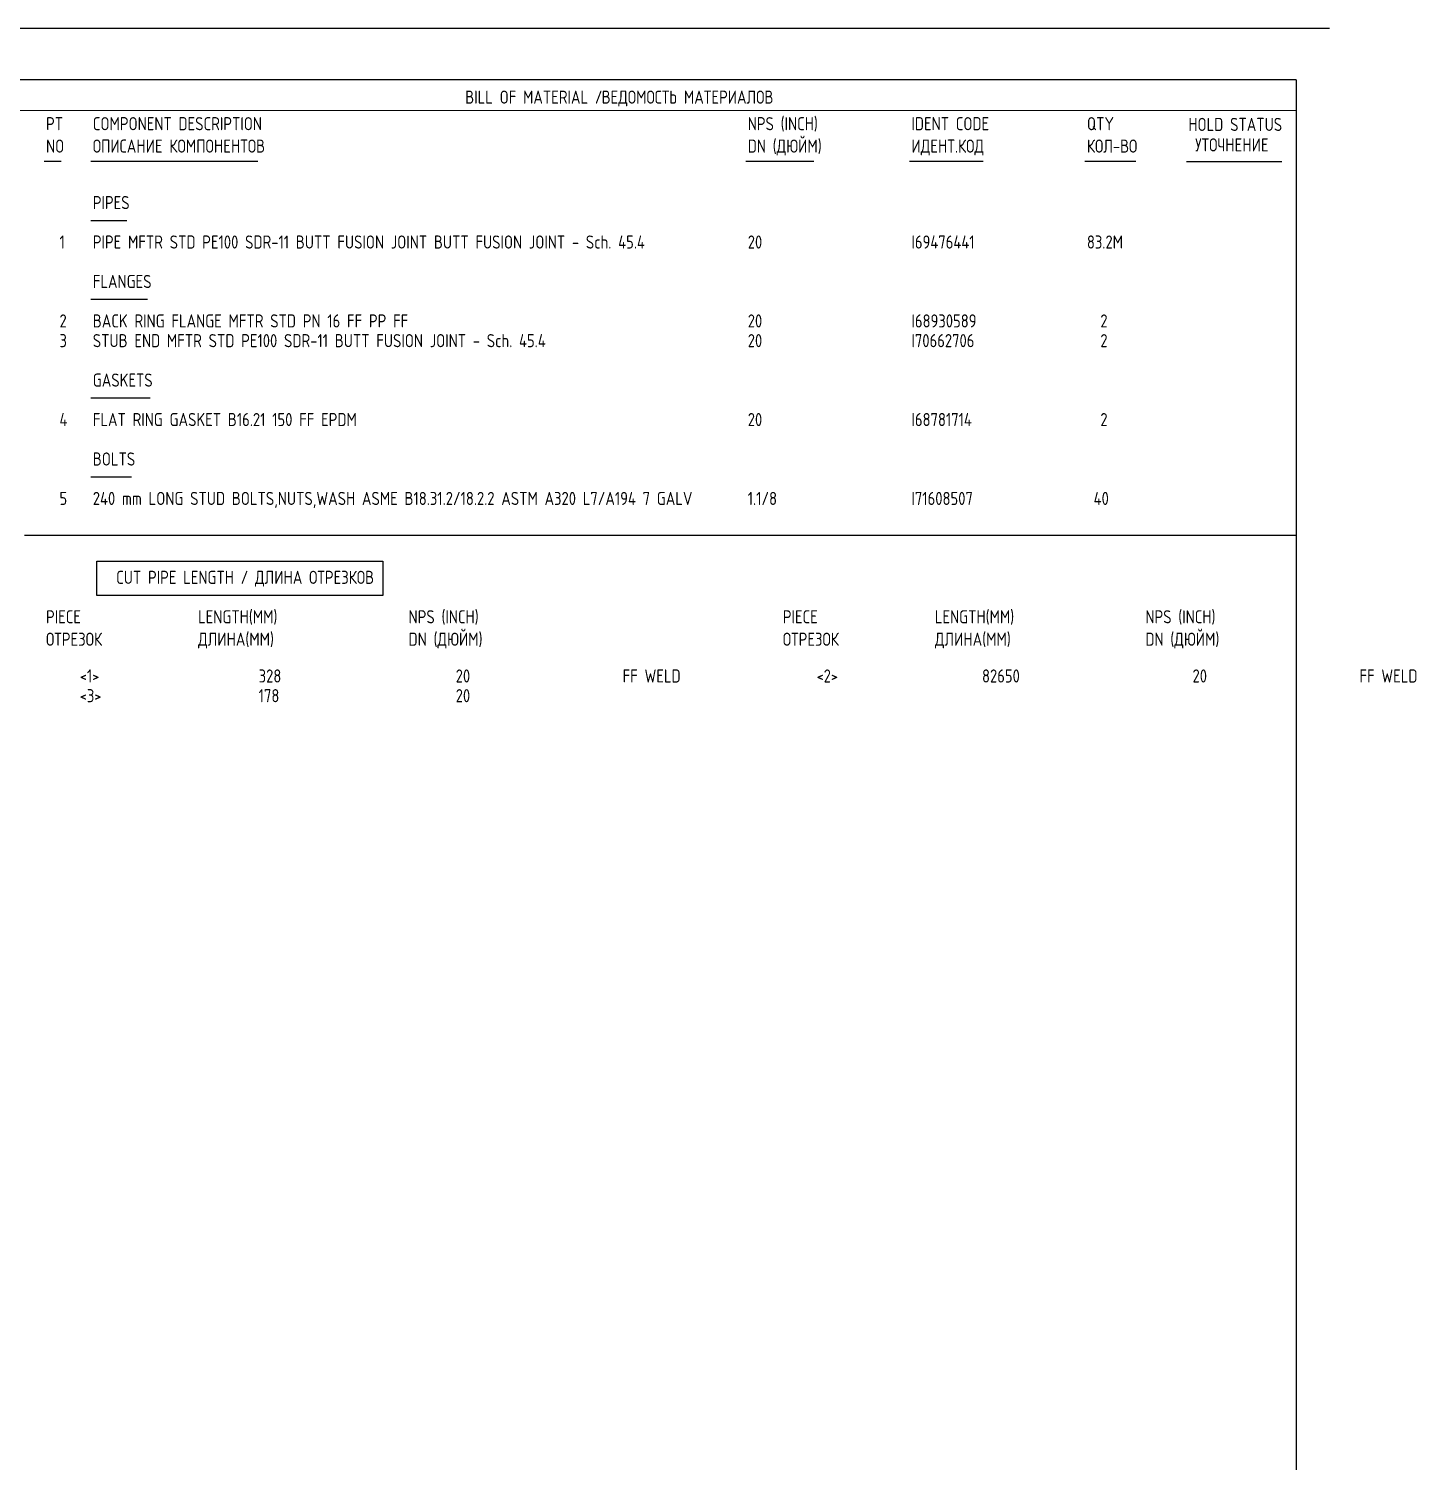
# Model space of a CAD drawing. Extents: x -1005 to 607, y -998 to 420.
# Drawn here: x 403.3 to 606.7, y 210 to 420 of the extents above; entities that cross this region are included whole.
import ezdxf

# ---------------------------------------------------------------- set-up
doc = ezdxf.new("R2010")
doc.units = 0
doc.styles.add('TTFN17', font='GOST type A')

msp = doc.modelspace()

# ---------------------------------------------------------------- linework, layer by layer
at = {"layer": 'GT_1', "flags": 128}
for points in [[(594, 420), (0, 420)], [(589.1, 412.5), (25.4, 412.5)], [(589.1, 412.5), (589.1, 7.5)], [(589.1, 408), (162.7, 407.9)], [(408.046, 400.531), (405.557, 400.531)], [(436.894, 400.531), (412.414, 400.531)], [(518.373, 400.531), (508.414, 400.531)], [(543.202, 400.531), (532.414, 400.531)], [(565.597, 400.531), (558.129, 400.531)], [(587, 400.5), (573, 400.5)], [(417.669, 391.854), (412.414, 391.854)], [(420.713, 380.289), (412.414, 380.289)], [(421.128, 365.833), (412.414, 365.833)], [(418.36, 354.269), (412.414, 354.269)], [(402.7, 345.755), (589, 345.755)], [(413.271, 341.969), (455.204, 341.969), (455.204, 336.922), (413.271, 336.922), (413.271, 341.969)]]:
    msp.add_lwpolyline(points, dxfattribs=at)

# ---------------------------------------------------------------- texts
at = {"layer": 'GT_1', "style": 'TTFN17'}
for s, p in [('BILL OF MATERIAL /', (467.289, 409)), ('ВЕДОМОСТЬ МАТЕРИАЛОВ', (487.289, 409)), ('PT', (405.846, 405.109)), ('COMPONENT DESCRIPTION', (412.703, 405.109)), ('NPS (INCH)', (508.703, 405.109)), ('IDENT CODE', (532.703, 405.109)), ('QTY', (558.417, 405.109)), ('HOLD STATUS', (573.289, 405)), ('NO', (405.846, 401.822)), ('ОПИСАНИЕ КОМПОНЕНТОВ', (412.703, 401.822)), ('DN (ДЮЙМ)', (508.703, 401.822)), ('ИДЕНТ.КОД', (532.703, 401.822)), ('КОЛ-ВО', (558.417, 401.822)), ('УТОЧНЕНИЕ', (574.289, 402)), ('PIPES', (412.703, 393.544)), ('  1', (405.846, 387.762)), ('PIPE MFTR STD PE100 SDR-11 BUTT FUSION JOINT BUTT FUSION JOINT - Sch. 45.4', (412.703, 387.762)), ('20', (508.703, 387.762)), ('I69476441', (532.703, 387.762)), ('83.2M', (558.417, 387.762)), ('FLANGES', (412.703, 381.98)), ('  2', (405.846, 376.197)), ('BACK RING FLANGE MFTR STD PN 16 FF PP FF', (412.703, 376.197)), ('20', (508.703, 376.197)), ('I68930589', (532.703, 376.197)), ('  2', (558.417, 376.197)), ('  3', (405.846, 373.306)), ('STUB END MFTR STD PE100 SDR-11 BUTT FUSION JOINT - Sch. 45.4', (412.703, 373.306)), ('20', (508.703, 373.306)), ('I70662706', (532.703, 373.306)), ('  2', (558.417, 373.306)), ('GASKETS', (412.703, 367.524)), ('  4', (405.846, 361.741)), ('FLAT RING GASKET B16.21 150 FF EPDM', (412.703, 361.741)), ('20', (508.703, 361.741)), ('I68781714', (532.703, 361.741)), ('  2', (558.417, 361.741)), ('BOLTS', (412.703, 355.959)), ('  5', (405.846, 350.177)), ('240 mm LONG STUD BOLTS,NUTS,WASH ASME B18.31.2/18.2.2 ASTM A320 L7/A194 7 GALV', (412.703, 350.177)), ('1.1/8', (508.703, 350.177)), ('I71608507', (532.703, 350.177)), (' 40', (558.417, 350.177)), ('CUT PIPE LENGTH / ДЛИНА ОТРЕЗКОВ', (416.132, 338.612)), ('PIECE', (405.846, 332.83)), ('LENGTH(MM)', (428.132, 332.83)), ('NPS (INCH)', (458.989, 332.83)), ('PIECE', (513.846, 332.83)), ('LENGTH(MM)', (536.132, 332.83)), ('NPS (INCH)', (566.989, 332.83)), ('DN (ДЮЙМ)', (458.989, 329.543)), ('DN (ДЮЙМ)', (566.989, 329.543)), ('ОТРЕЗОК', (405.846, 329.543)), ('ДЛИНА(MM)', (428.132, 329.543)), ('ОТРЕЗОК', (513.846, 329.543)), ('ДЛИНА(MM)', (536.132, 329.543)), ('     <1>', (405.846, 324.156)), ('         328', (428.132, 324.156)), ('       20', (458.989, 324.156)), ('    FF WELD', (486.417, 324.156)), ('     <2>', (513.846, 324.156)), ('       82650', (536.132, 324.156)), ('       20', (566.989, 324.156)), ('    FF WELD', (594.417, 324.156)), ('     <3>', (405.846, 321.265)), ('         178', (428.132, 321.265)), ('       20', (458.989, 321.265))]:
    msp.add_text(s, height=1.925, dxfattribs=at).set_placement(p)

doc.saveas('drawing.dxf')
